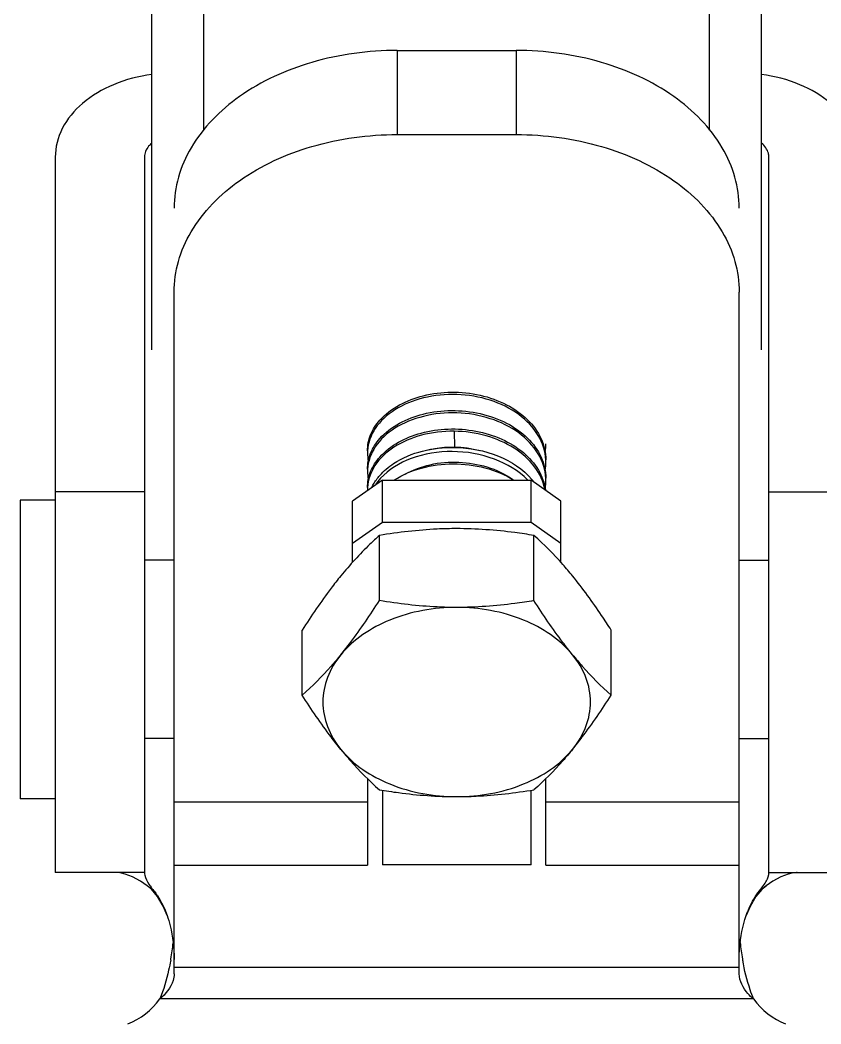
# Model space of a CAD drawing. Header units: inches. Extents: x -1293886 to -986005, y -15154 to 203628.
# Drawn here: x -1239136.4 to -1238952.9, y 83866.6 to 84096.7 of the extents above; entities that cross this region are included whole.
import ezdxf

# ---------------------------------------------------------------- set-up
doc = ezdxf.new("R2010")
doc.units = ezdxf.units.IN
doc.header["$LTSCALE"] = 100
doc.header["$MEASUREMENT"] = 0
doc.layers.add('W_DIM', color=4, linetype='Continuous')

# ---------------------------------------------------------------- blocks, each defined once
blk = doc.blocks.new('1111')
at = {"layer": 'W_DIM', "color": 7}
for p, q in [((-2278591.86, 1708521.81), (-2278591.86, 1709593)), ((-2278452.13, 1708521.81), (-2278452.13, 1709593)), ((-2278579.93, 1708572.19), (-2278579.93, 1709474.46)), ((-2278464.06, 1708572.19), (-2278464.06, 1709474.46)), ((-2278535.63, 1708590.49), (-2278535.63, 1708571.21)), ((-2278535.63, 1708590.49), (-2278508.36, 1708590.49)), ((-2278508.36, 1708590.49), (-2278508.36, 1708571.21)), ((-2278535.63, 1708571.21), (-2278508.36, 1708571.21)), ((-2278614.01, 1708566.05), (-2278614.01, 1708402.02)), ((-2278593.56, 1708566.05), (-2278593.56, 1708402.02)), ((-2278450.43, 1708402.02), (-2278450.43, 1708566.05)), ((-2278586.75, 1708378.79), (-2278586.75, 1708535.07)), ((-2278457.24, 1708378.79), (-2278457.24, 1708535.07)), ((-2278522.6, 1708503.17), (-2278522.5, 1708499.56)), ((-2278522.5, 1708499.56), (-2278522.5, 1708499.48)), ((-2278539.03, 1708491.96), (-2278545.85, 1708487.14)), ((-2278539.03, 1708482.32), (-2278539.03, 1708491.96)), ((-2278539.03, 1708491.96), (-2278504.96, 1708491.96)), ((-2278504.96, 1708482.32), (-2278504.96, 1708491.96)), ((-2278498.14, 1708487.14), (-2278504.96, 1708491.96)), ((-2278593.56, 1708489.28), (-2278614.01, 1708489.28)), ((-2278450.43, 1708489.28), (-2278429.98, 1708489.28)), ((-2278614.01, 1708487.34), (-2278622.08, 1708487.34)), ((-2278622.08, 1708487.34), (-2278622.08, 1708418.92)), ((-2278545.85, 1708473.14), (-2278545.85, 1708487.14)), ((-2278498.14, 1708473.14), (-2278498.14, 1708487.14)), ((-2278545.85, 1708477.5), (-2278539.03, 1708482.32)), ((-2278539.03, 1708482.32), (-2278504.96, 1708482.32)), ((-2278504.96, 1708482.32), (-2278498.14, 1708477.5)), ((-2278539.7, 1708464.34), (-2278539.7, 1708479.28)), ((-2278504.29, 1708464.34), (-2278504.29, 1708479.28)), ((-2278586.75, 1708473.58), (-2278593.56, 1708473.58)), ((-2278457.24, 1708473.58), (-2278450.43, 1708473.58)), ((-2278557.41, 1708442.65), (-2278557.41, 1708457.59)), ((-2278486.58, 1708442.65), (-2278486.58, 1708457.59)), ((-2278586.75, 1708432.69), (-2278593.56, 1708432.69)), ((-2278457.24, 1708432.69), (-2278450.43, 1708432.69)), ((-2278542.44, 1708423.54), (-2278542.44, 1708403.72)), ((-2278501.55, 1708403.72), (-2278501.55, 1708423.54)), ((-2278539.03, 1708420.86), (-2278539.03, 1708403.73)), ((-2278504.96, 1708403.73), (-2278504.96, 1708420.86)), ((-2278614.01, 1708418.92), (-2278622.08, 1708418.92)), ((-2278586.75, 1708418.19), (-2278542.44, 1708418.19)), ((-2278501.55, 1708418.19), (-2278457.24, 1708418.19)), ((-2278586.75, 1708403.72), (-2278542.44, 1708403.72)), ((-2278504.96, 1708403.73), (-2278539.03, 1708403.73)), ((-2278501.55, 1708403.72), (-2278457.24, 1708403.72)), ((-2278593.56, 1708402.02), (-2278614.01, 1708402.02)), ((-2278450.43, 1708402.02), (-2278429.98, 1708402.02)), ((-2278591.39, 1708397.8), (-2278592.93, 1708398.97)), ((-2278452.6, 1708397.8), (-2278451.06, 1708398.97)), ((-2278457.24, 1708380.23), (-2278586.75, 1708380.23)), ((-2278453.95, 1708373), (-2278590.04, 1708373))]:
    blk.add_line(p, q, dxfattribs=at)
for points in [[(-2278592.93, 1708398.97), (-2278594.47, 1708400.02), (-2278596.33, 1708400.99), (-2278597.95, 1708401.59), (-2278599.16, 1708401.9), (-2278599.89, 1708402.01), (-2278600.07, 1708402.02)], [(-2278443.92, 1708402.02), (-2278444.1, 1708402.01), (-2278444.83, 1708401.9), (-2278446.04, 1708401.59), (-2278447.66, 1708400.99), (-2278449.52, 1708400.02), (-2278451.06, 1708398.97)], [(-2278588.38, 1708392.15), (-2278589.26, 1708394.25), (-2278590.59, 1708396.51), (-2278591.98, 1708398.15), (-2278592.92, 1708398.97)], [(-2278451.07, 1708398.97), (-2278452.02, 1708398.13), (-2278453.41, 1708396.5), (-2278454.74, 1708394.24), (-2278455.61, 1708392.15)]]:
    blk.add_lwpolyline(points, dxfattribs=at)
for centre, radius, start, end in [((-2278512.84, 1708500.3), 11.3, 350.4983, 359.9708), ((-2278533.16, 1708498.19), 9.28, 176.7953, 179.9977), ((-2278533.02, 1708498.2), 9.42, 180.0486, 191.3889), ((-2278522.94, 1708475.34), 24.23, 88.9629, 89.1986), ((-2278522.94, 1708470.65), 28.83, 89.1399, 89.3167), ((-2278512.84, 1708496.09), 11.29, 350.5775, 359.9713), ((-2278512.72, 1708496.08), 11.17, 0.0015, 2.6681), ((-2278533.16, 1708493.97), 9.28, 176.7948, 179.9978), ((-2278533.02, 1708493.98), 9.42, 180.048, 191.3296), ((-2278516.42, 1708482.12), 15.37, 37.5195, 40.6239), ((-2278512.84, 1708491.87), 11.29, 350.5385, 359.971), ((-2278512.72, 1708491.86), 11.17, 0.0015, 2.6678), ((-2278533.16, 1708489.75), 9.28, 176.7942, 179.9978), ((-2278533.18, 1708489.75), 9.26, 180.0002, 181.1523), ((-2278582.4, 1708406.16), 12.22, 213.7883, 214.1887), ((-2278461.59, 1708406.16), 12.22, 325.8113, 326.2117), ((-2278638.17, 1708391.07), 51.45, 350.0279, 354.2434), ((-2278405.83, 1708391.07), 51.44, 185.7509, 189.9721), ((-2278638.74, 1708391.16), 52.02, 349.7299, 350.0443), ((-2278405.25, 1708391.16), 52.02, 189.9557, 190.2701), ((-2278603.79, 1708383.08), 17.04, 292.0243, 323.7485), ((-2278440.2, 1708383.08), 17.04, 216.2515, 247.9757)]:
    blk.add_arc(centre, radius, start, end, dxfattribs=at)
for points, knots in [([(-2278535.63, 1708590.49), (-2278542.21, 1708590.49), (-2278554.99, 1708588.76), (-2278571.73, 1708581.24), (-2278581.93, 1708571.03), (-2278586.06, 1708561.58), (-2278586.75, 1708556.72), (-2278586.75, 1708554.35)], [0, 0, 0, 0, 0.287429, 0.554303, 0.789052, 0.896403, 1, 1, 1, 1]), ([(-2278457.24, 1708554.35), (-2278457.24, 1708556.72), (-2278457.93, 1708561.58), (-2278462.06, 1708571.03), (-2278472.27, 1708581.24), (-2278489, 1708588.76), (-2278501.78, 1708590.49), (-2278508.36, 1708590.49)], [0, 0, 0, 0, 0.103597, 0.210948, 0.445697, 0.712571, 1, 1, 1, 1]), ([(-2278591.87, 1708584.99), (-2278594.87, 1708584.58), (-2278600.55, 1708583.11), (-2278607.8, 1708578.89), (-2278612.77, 1708573.05), (-2278614.01, 1708568.29), (-2278614.01, 1708566.05)], [0, 0, 0, 0, 0.287892, 0.552013, 0.786654, 1, 1, 1, 1]), ([(-2278429.98, 1708566.05), (-2278429.98, 1708568.29), (-2278431.22, 1708573.05), (-2278436.19, 1708578.89), (-2278443.44, 1708583.11), (-2278449.12, 1708584.58), (-2278452.12, 1708584.99)], [0, 0, 0, 0, 0.213346, 0.447987, 0.712108, 1, 1, 1, 1]), ([(-2278591.89, 1708569.21), (-2278592.15, 1708569), (-2278593.03, 1708568.17), (-2278593.56, 1708566.93), (-2278593.56, 1708566.05)], [0, 0, 0, 0, 0.274002, 1, 1, 1, 1]), ([(-2278586.75, 1708535.07), (-2278586.75, 1708537.44), (-2278586.06, 1708542.3), (-2278581.93, 1708551.75), (-2278571.73, 1708561.96), (-2278554.99, 1708569.48), (-2278542.21, 1708571.21), (-2278535.63, 1708571.21)], [0, 0, 0, 0, 0.103597, 0.210948, 0.445697, 0.712571, 1, 1, 1, 1]), ([(-2278508.36, 1708571.21), (-2278501.78, 1708571.21), (-2278489, 1708569.48), (-2278472.27, 1708561.96), (-2278462.06, 1708551.75), (-2278457.93, 1708542.3), (-2278457.24, 1708537.44), (-2278457.24, 1708535.07)], [0, 0, 0, 0, 0.287429, 0.554303, 0.789052, 0.896403, 1, 1, 1, 1]), ([(-2278450.43, 1708566.05), (-2278450.43, 1708566.34), (-2278450.58, 1708567.56), (-2278451.38, 1708568.63), (-2278452.1, 1708569.21)], [0, 0, 0, 0, 0.236834, 1, 1, 1, 1]), ([(-2278501.56, 1708496.6), (-2278501.65, 1708498.56), (-2278503.01, 1708502.69), (-2278507.76, 1708507.49), (-2278514.35, 1708510.66), (-2278521.93, 1708511.93), (-2278529.5, 1708511.2), (-2278536.1, 1708508.57), (-2278540.9, 1708504.34), (-2278542.33, 1708500.51), (-2278542.43, 1708498.71)], [0, 0, 0, 0, 0.109411, 0.23076, 0.366309, 0.510386, 0.653207, 0.784895, 0.899597, 1, 1, 1, 1]), ([(-2278539.6, 1708505.71), (-2278537.08, 1708508.56), (-2278531.31, 1708511.41), (-2278523.18, 1708512.38), (-2278516.62, 1708511.7), (-2278510.59, 1708509.58), (-2278505.67, 1708506.18), (-2278502.36, 1708501.74), (-2278501.55, 1708498.26), (-2278501.55, 1708496.61)], [0, 0, 0, 0, 0.241317, 0.379461, 0.520014, 0.655792, 0.781306, 0.894819, 1, 1, 1, 1]), ([(-2278501.56, 1708492.38), (-2278501.65, 1708494.35), (-2278503.01, 1708498.48), (-2278507.76, 1708503.27), (-2278514.35, 1708506.45), (-2278521.93, 1708507.72), (-2278529.5, 1708506.98), (-2278536.1, 1708504.35), (-2278540.9, 1708500.12), (-2278542.33, 1708496.29), (-2278542.43, 1708494.49)], [0, 0, 0, 0, 0.109411, 0.23076, 0.366314, 0.510391, 0.653213, 0.784895, 0.899597, 1, 1, 1, 1]), ([(-2278539.6, 1708501.49), (-2278537.09, 1708504.34), (-2278531.32, 1708507.19), (-2278523.18, 1708508.16), (-2278516.62, 1708507.48), (-2278510.6, 1708505.36), (-2278505.67, 1708501.96), (-2278502.36, 1708497.52), (-2278501.55, 1708494.04), (-2278501.55, 1708492.39)], [0, 0, 0, 0, 0.241302, 0.379446, 0.520006, 0.655788, 0.781304, 0.89482, 1, 1, 1, 1]), ([(-2278542.44, 1708498.71), (-2278542.44, 1708499.95), (-2278541.91, 1708502.53), (-2278540.48, 1708504.72), (-2278539.6, 1708505.71)], [0, 0, 0, 0, 0.48237, 1, 1, 1, 1]), ([(-2278522.6, 1708503.17), (-2278525.1, 1708503.2), (-2278529.95, 1708502.64), (-2278536.34, 1708499.97), (-2278540.96, 1708495.78), (-2278542.33, 1708492.04), (-2278542.43, 1708490.27)], [0, 0, 0, 0, 0.291821, 0.560232, 0.794326, 1, 1, 1, 1]), ([(-2278539.6, 1708497.27), (-2278537.19, 1708500), (-2278531.73, 1708502.8), (-2278523.94, 1708503.91), (-2278517.61, 1708503.44), (-2278511.68, 1708501.63), (-2278506.68, 1708498.6), (-2278503.07, 1708494.56), (-2278501.87, 1708491.29), (-2278501.65, 1708489.68)], [0, 0, 0, 0, 0.238806, 0.375378, 0.515068, 0.651187, 0.778286, 0.893865, 1, 1, 1, 1]), ([(-2278501.75, 1708489.74), (-2278502.11, 1708491.62), (-2278503.9, 1708495.42), (-2278508.82, 1708499.7), (-2278515.29, 1708502.47), (-2278520.13, 1708503.14), (-2278522.6, 1708503.17)], [0, 0, 0, 0, 0.215857, 0.456017, 0.721227, 1, 1, 1, 1]), ([(-2278542.44, 1708494.5), (-2278542.44, 1708495.73), (-2278541.91, 1708498.31), (-2278540.48, 1708500.5), (-2278539.6, 1708501.49)], [0, 0, 0, 0, 0.482394, 1, 1, 1, 1]), ([(-2278539.61, 1708493.05), (-2278538.69, 1708494.09), (-2278533.91, 1708498.09), (-2278527.38, 1708499.54), (-2278522.6, 1708499.48)], [0, 0, 0, 0, 0.224306, 1, 1, 1, 1]), ([(-2278505.68, 1708491.99), (-2278507.81, 1708494.12), (-2278513.42, 1708497.43), (-2278522.92, 1708499.05), (-2278532.22, 1708497.61), (-2278537.57, 1708494.43), (-2278539.45, 1708492.39)], [0, 0, 0, 0, 0.245715, 0.512956, 0.773315, 1, 1, 1, 1]), ([(-2278528.42, 1708498.92), (-2278527.96, 1708499.04), (-2278526.04, 1708499.43), (-2278524.08, 1708499.58), (-2278522.6, 1708499.56)], [0, 0, 0, 0, 0.245441, 1, 1, 1, 1]), ([(-2278522.51, 1708499.48), (-2278519.07, 1708499.43), (-2278512.5, 1708498.2), (-2278506.78, 1708494.48), (-2278504.76, 1708492.13)], [0, 0, 0, 0, 0.525716, 1, 1, 1, 1]), ([(-2278542.44, 1708490.28), (-2278542.44, 1708491.51), (-2278541.91, 1708494.09), (-2278540.48, 1708496.28), (-2278539.6, 1708497.27)], [0, 0, 0, 0, 0.482388, 1, 1, 1, 1]), ([(-2278536.27, 1708492), (-2278534.38, 1708493.24), (-2278529.95, 1708495.1), (-2278520.47, 1708496.31), (-2278512.94, 1708494.5), (-2278508.87, 1708491.96)], [0, 0, 0, 0, 0.237857, 0.495496, 1, 1, 1, 1]), ([(-2278533.79, 1708493.31), (-2278532.02, 1708494.34), (-2278527.95, 1708495.83), (-2278519.41, 1708496.54), (-2278512.75, 1708494.63), (-2278509.22, 1708492.2)], [0, 0, 0, 0, 0.239537, 0.497847, 1, 1, 1, 1]), ([(-2278541.46, 1708490.29), (-2278541.34, 1708490.53), (-2278540.82, 1708491.52), (-2278540.16, 1708492.42), (-2278539.61, 1708493.05)], [0, 0, 0, 0, 0.243018, 1, 1, 1, 1]), ([(-2278539.7, 1708479.28), (-2278540.44, 1708478.62), (-2278543.58, 1708475.71), (-2278546.48, 1708472.55), (-2278548.56, 1708470)], [0, 0, 0, 0, 0.2325, 1, 1, 1, 1]), ([(-2278522, 1708480.85), (-2278523.48, 1708480.85), (-2278529.42, 1708480.7), (-2278535.32, 1708480), (-2278539.7, 1708479.28)], [0, 0, 0, 0, 0.251248, 1, 1, 1, 1]), ([(-2278504.29, 1708479.28), (-2278505.74, 1708479.52), (-2278511.6, 1708480.4), (-2278517.54, 1708480.85), (-2278522, 1708480.85)], [0, 0, 0, 0, 0.248681, 1, 1, 1, 1]), ([(-2278495.43, 1708470), (-2278496.16, 1708470.89), (-2278498.93, 1708474.16), (-2278501.96, 1708477.2), (-2278504.29, 1708479.28)], [0, 0, 0, 0, 0.268858, 1, 1, 1, 1]), ([(-2278548.56, 1708470), (-2278549.32, 1708469.07), (-2278552.46, 1708465.07), (-2278555.31, 1708460.86), (-2278557.41, 1708457.59)], [0, 0, 0, 0, 0.237123, 1, 1, 1, 1]), ([(-2278486.58, 1708457.59), (-2278487.3, 1708458.71), (-2278490.08, 1708462.96), (-2278493.06, 1708467.09), (-2278495.43, 1708470)], [0, 0, 0, 0, 0.261287, 1, 1, 1, 1]), ([(-2278548.56, 1708451.93), (-2278547.8, 1708452.86), (-2278544.66, 1708456.86), (-2278541.8, 1708461.08), (-2278539.7, 1708464.34)], [0, 0, 0, 0, 0.237123, 1, 1, 1, 1]), ([(-2278522, 1708462.77), (-2278523.48, 1708462.77), (-2278529.42, 1708462.92), (-2278535.32, 1708463.62), (-2278539.7, 1708464.34)], [0, 0, 0, 0, 0.251248, 1, 1, 1, 1]), ([(-2278504.29, 1708464.34), (-2278505.74, 1708464.1), (-2278511.6, 1708463.22), (-2278517.54, 1708462.77), (-2278522, 1708462.77)], [0, 0, 0, 0, 0.248681, 1, 1, 1, 1]), ([(-2278495.43, 1708451.93), (-2278496.2, 1708452.86), (-2278499.33, 1708456.86), (-2278502.19, 1708461.08), (-2278504.29, 1708464.34)], [0, 0, 0, 0, 0.237123, 1, 1, 1, 1]), ([(-2278522, 1708462.77), (-2278527.2, 1708462.77), (-2278537.07, 1708461.08), (-2278545.66, 1708455.48), (-2278548.56, 1708451.93)], [0, 0, 0, 0, 0.531659, 1, 1, 1, 1]), ([(-2278495.43, 1708451.93), (-2278498.33, 1708455.48), (-2278506.92, 1708461.08), (-2278516.79, 1708462.77), (-2278522, 1708462.77)], [0, 0, 0, 0, 0.468341, 1, 1, 1, 1]), ([(-2278548.56, 1708451.93), (-2278549.28, 1708451.04), (-2278552.05, 1708447.78), (-2278555.08, 1708444.74), (-2278557.41, 1708442.65)], [0, 0, 0, 0, 0.268858, 1, 1, 1, 1]), ([(-2278548.56, 1708451.93), (-2278549.84, 1708450.36), (-2278551.91, 1708446.94), (-2278553.03, 1708441.09), (-2278551.91, 1708435.23), (-2278549.84, 1708431.81), (-2278548.56, 1708430.24)], [0, 0, 0, 0, 0.257487, 0.5, 0.742513, 1, 1, 1, 1]), ([(-2278495.43, 1708451.93), (-2278494.71, 1708451.04), (-2278491.94, 1708447.78), (-2278488.91, 1708444.74), (-2278486.58, 1708442.65)], [0, 0, 0, 0, 0.268858, 1, 1, 1, 1]), ([(-2278495.43, 1708430.24), (-2278494.15, 1708431.81), (-2278492.08, 1708435.23), (-2278490.96, 1708441.09), (-2278492.08, 1708446.94), (-2278494.15, 1708450.36), (-2278495.43, 1708451.93)], [0, 0, 0, 0, 0.257487, 0.5, 0.742513, 1, 1, 1, 1]), ([(-2278548.56, 1708430.24), (-2278549.32, 1708431.18), (-2278552.46, 1708435.18), (-2278555.31, 1708439.39), (-2278557.41, 1708442.65)], [0, 0, 0, 0, 0.237123, 1, 1, 1, 1]), ([(-2278495.43, 1708430.24), (-2278494.67, 1708431.18), (-2278491.53, 1708435.18), (-2278488.68, 1708439.39), (-2278486.58, 1708442.65)], [0, 0, 0, 0, 0.237123, 1, 1, 1, 1]), ([(-2278548.56, 1708430.24), (-2278547.83, 1708429.35), (-2278545.06, 1708426.09), (-2278542.03, 1708423.05), (-2278539.7, 1708420.96)], [0, 0, 0, 0, 0.268858, 1, 1, 1, 1]), ([(-2278548.56, 1708430.24), (-2278545.66, 1708426.69), (-2278537.07, 1708421.09), (-2278527.2, 1708419.4), (-2278522, 1708419.4)], [0, 0, 0, 0, 0.468341, 1, 1, 1, 1]), ([(-2278522, 1708419.4), (-2278516.79, 1708419.4), (-2278506.92, 1708421.09), (-2278498.33, 1708426.69), (-2278495.43, 1708430.24)], [0, 0, 0, 0, 0.531659, 1, 1, 1, 1]), ([(-2278495.43, 1708430.24), (-2278496.16, 1708429.35), (-2278498.93, 1708426.09), (-2278501.96, 1708423.05), (-2278504.29, 1708420.96)], [0, 0, 0, 0, 0.268858, 1, 1, 1, 1]), ([(-2278539.7, 1708420.96), (-2278538.25, 1708420.72), (-2278532.39, 1708419.84), (-2278526.45, 1708419.4), (-2278522, 1708419.4)], [0, 0, 0, 0, 0.248681, 1, 1, 1, 1]), ([(-2278522, 1708419.4), (-2278520.51, 1708419.4), (-2278514.58, 1708419.54), (-2278508.67, 1708420.24), (-2278504.29, 1708420.96)], [0, 0, 0, 0, 0.251248, 1, 1, 1, 1]), ([(-2278593.56, 1708402.02), (-2278593.56, 1708401.8), (-2278593.46, 1708400.85), (-2278592.98, 1708399.98), (-2278592.56, 1708399.36)], [0, 0, 0, 0, 0.222245, 1, 1, 1, 1]), ([(-2278451.43, 1708399.36), (-2278451.27, 1708399.59), (-2278450.77, 1708400.39), (-2278450.43, 1708401.34), (-2278450.43, 1708402.02)], [0, 0, 0, 0, 0.289589, 1, 1, 1, 1]), ([(-2278592.52, 1708399.29), (-2278592.44, 1708399.17), (-2278592.08, 1708398.66), (-2278591.69, 1708398.17), (-2278591.39, 1708397.8)], [0, 0, 0, 0, 0.231104, 1, 1, 1, 1]), ([(-2278452.6, 1708397.8), (-2278452.5, 1708397.93), (-2278452.11, 1708398.42), (-2278451.73, 1708398.92), (-2278451.47, 1708399.29)], [0, 0, 0, 0, 0.26918, 1, 1, 1, 1]), ([(-2278591.39, 1708397.8), (-2278591.1, 1708397.45), (-2278589.85, 1708395.72), (-2278588.94, 1708393.75), (-2278588.38, 1708392.15)], [0, 0, 0, 0, 0.210146, 1, 1, 1, 1]), ([(-2278455.61, 1708392.15), (-2278455.41, 1708392.73), (-2278454.63, 1708394.72), (-2278453.57, 1708396.62), (-2278452.6, 1708397.8)], [0, 0, 0, 0, 0.285604, 1, 1, 1, 1]), ([(-2278588.38, 1708392.15), (-2278588.11, 1708391.38), (-2278587.14, 1708388.1), (-2278586.75, 1708384.65), (-2278586.75, 1708382.05)], [0, 0, 0, 0, 0.239548, 1, 1, 1, 1]), ([(-2278457.24, 1708382.05), (-2278457.24, 1708382.93), (-2278457.11, 1708386.35), (-2278456.45, 1708389.76), (-2278455.61, 1708392.15)], [0, 0, 0, 0, 0.257456, 1, 1, 1, 1]), ([(-2278587.55, 1708381.88), (-2278587.69, 1708381.11), (-2278588.3, 1708378.1), (-2278589.19, 1708375.13), (-2278590.04, 1708373)], [0, 0, 0, 0, 0.255037, 1, 1, 1, 1]), ([(-2278453.95, 1708373), (-2278454.22, 1708373.7), (-2278455.28, 1708376.59), (-2278456.03, 1708379.59), (-2278456.44, 1708381.88)], [0, 0, 0, 0, 0.242689, 1, 1, 1, 1]), ([(-2278586.75, 1708378.79), (-2278586.75, 1708378.27), (-2278587.16, 1708376.01), (-2278588.71, 1708374.12), (-2278590.04, 1708373)], [0, 0, 0, 0, 0.231026, 1, 1, 1, 1]), ([(-2278453.95, 1708373), (-2278454.41, 1708373.39), (-2278456.02, 1708374.93), (-2278457.24, 1708377.14), (-2278457.24, 1708378.79)], [0, 0, 0, 0, 0.266, 1, 1, 1, 1])]:
    blk.add_open_spline(points, degree=3, knots=knots, dxfattribs=at)
for points in [[(-2278522.5, 1708499.56), (-2278520.55, 1708499.53), (-2278518.58, 1708499.26), (-2278516.69, 1708498.75)], [(-2278539.45, 1708492.39), (-2278539.88, 1708491.92), (-2278540.28, 1708491.43), (-2278540.64, 1708490.9)]]:
    blk.add_open_spline(points, degree=3, dxfattribs=at)

msp = doc.modelspace()

# ---------------------------------------------------------------- block references
at = {"layer": 'W_DIM'}
msp.add_blockref('1111', (1039485.65, -1624500.72), dxfattribs=at)

doc.saveas('drawing.dxf')
